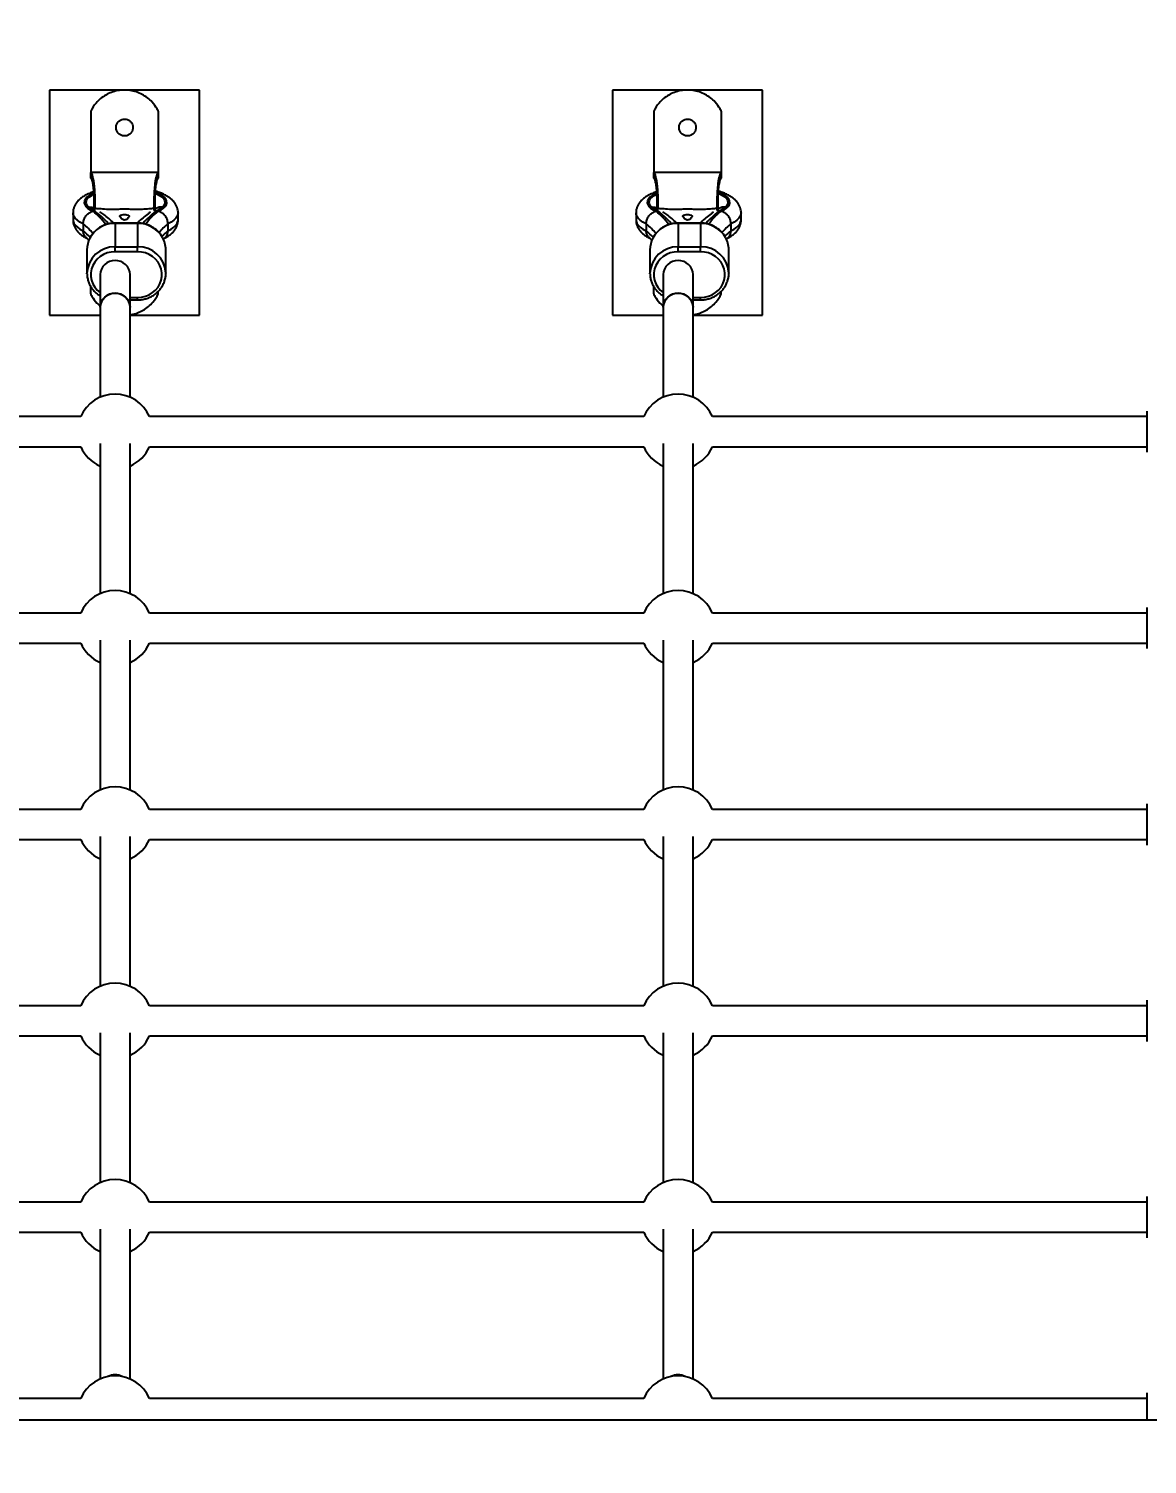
# Model space of a CAD drawing. Header units: millimetres. Extents: x -5052 to 3913, y -2721 to 2583.
# Drawn here: x -212 to 384, y 405 to 1170 of the extents above; entities that cross this region are included whole.
import ezdxf

# ---------------------------------------------------------------- set-up
doc = ezdxf.new("R2010")
doc.units = ezdxf.units.MM
doc.layers.add('DIKOM_ОБЪЕКТ', color=7, linetype='Continuous')
doc.layers.add('DIKOM_РАЗМЕР_ЗОНА', color=7, linetype='Continuous')
doc.styles.add('style1', font='arial.ttf', dxfattribs={"width": 0.8})
doc.dimstyles.new('1-50', dxfattribs={"dimtxt": 300, "dimasz": 200, "dimexe": 100, "dimexo": 0, "dimgap": 100, "dimtad": 1, "dimdec": 0, "dimtxsty": 'style1', "dimcen": 0, "dimclrd": 7, "dimclre": 7, "dimadec": 1, "dimazin": 2, "dimtfac": 1, "dimtdec": 0, "dimtmove": 0, "dimatfit": 3, "dimfxl": 0, "dimlwd": 25, "dimlwe": 18, "dimarcsym": 0})

# ---------------------------------------------------------------- blocks, each defined once
blk = doc.blocks.new('*D3')
at = {"layer": 'Defpoints', "color": 0, "transparency": 16777216}
for p in [(-4246.91, 762.04), (3912.71, 255.47), (3912.71, -2621.25)]:
    blk.add_point(p, dxfattribs=at)
at = {"layer": 'DIKOM_РАЗМЕР_ЗОНА', "color": 7, "lineweight": 18, "transparency": 16777216}
for p, q in [((-4246.91, 762.04), (-4246.91, -2721.25)), ((3912.71, 255.47), (3912.71, -2721.25))]:
    blk.add_line(p, q, dxfattribs=at)
at = {"layer": 'DIKOM_РАЗМЕР_ЗОНА', "color": 7, "lineweight": 25, "transparency": 16777216}
blk.add_line((-4046.91, -2621.25), (3712.71, -2621.25), dxfattribs=at)
at = {"layer": 'DIKOM_РАЗМЕР_ЗОНА', "color": 7, "transparency": 16777216}
for points in [[(-4046.91, -2587.91), (-4046.91, -2654.58), (-4246.91, -2621.25)], [(3712.71, -2587.91), (3712.71, -2654.58), (3912.71, -2621.25)]]:
    blk.add_solid(points, dxfattribs=at)
at = {"layer": 'DIKOM_РАЗМЕР_ЗОНА', "color": 0, "transparency": 16777216, "insert": (-167.1, -2368.08), "char_height": 300, "attachment_point": 5, "style": 'style1'}
blk.add_mtext('8160', dxfattribs=at)
blk = doc.blocks.new('*D4')
at = {"layer": 'Defpoints', "color": 0, "transparency": 16777216}
for p in [(-4601.8, 2582.67), (147.25, 2582.67), (588.68, -2130.26)]:
    blk.add_point(p, dxfattribs=at)
at = {"layer": 'DIKOM_РАЗМЕР_ЗОНА', "color": 7, "lineweight": 18, "transparency": 16777216}
for p, q in [((147.25, 2582.67), (-4701.8, 2582.67)), ((588.68, -2130.26), (-4701.8, -2130.26))]:
    blk.add_line(p, q, dxfattribs=at)
at = {"layer": 'DIKOM_РАЗМЕР_ЗОНА', "color": 7, "lineweight": 25, "transparency": 16777216}
blk.add_line((-4601.8, -1930.26), (-4601.8, 2382.67), dxfattribs=at)
at = {"layer": 'DIKOM_РАЗМЕР_ЗОНА', "color": 7, "transparency": 16777216}
for points in [[(-4635.13, 2382.67), (-4568.46, 2382.67), (-4601.8, 2582.67)], [(-4635.13, -1930.26), (-4568.46, -1930.26), (-4601.8, -2130.26)]]:
    blk.add_solid(points, dxfattribs=at)
at = {"layer": 'DIKOM_РАЗМЕР_ЗОНА', "color": 0, "transparency": 16777216, "insert": (-4854.97, 226.21), "char_height": 300, "attachment_point": 5, "rotation": 90, "style": 'style1'}
blk.add_mtext('4700', dxfattribs=at)

msp = doc.modelspace()

# ---------------------------------------------------------------- linework, layer by layer
at = {"layer": 'DIKOM_ОБЪЕКТ'}
for p, q in [((-200.95, 1137.37), (-200.95, 1017.37)), ((-120.95, 1137.37), (-200.95, 1137.37)), ((-120.95, 1017.37), (-120.95, 1137.37)), ((99.05, 1137.37), (99.05, 1017.37)), ((179.05, 1137.37), (99.05, 1137.37)), ((179.05, 1017.37), (179.05, 1137.37)), ((-178.95, 1126.09), (-178.95, 1101.37)), ((-142.95, 1126.09), (-142.95, 1101.37)), ((121.05, 1126.09), (121.05, 1101.37)), ((157.05, 1126.09), (157.05, 1101.37)), ((-178.95, 1090.37), (-178.95, 1093.37)), ((-178.49, 1092.7), (-178.49, 1089.98)), ((-143.4, 1089.98), (-143.4, 1092.7)), ((-142.95, 1093.37), (-142.95, 1090.37)), ((121.05, 1090.37), (121.05, 1093.37)), ((121.51, 1092.7), (121.51, 1089.98)), ((156.6, 1089.98), (156.6, 1092.7)), ((157.05, 1093.37), (157.05, 1090.37)), ((-188.39, 1071.87), (-188.39, 1068.12)), ((-176.81, 1074.38), (-176.86, 1073.02)), ((-144.06, 1074.26), (-144.78, 1073.82)), ((-132.39, 1068.12), (-132.39, 1071.87)), ((111.61, 1071.87), (111.61, 1068.12)), ((123.19, 1074.38), (123.14, 1073.02)), ((155.94, 1074.26), (155.22, 1073.82)), ((167.61, 1068.12), (167.61, 1071.87)), ((-182.95, 1066.09), (-182.95, 1062.34)), ((-153.95, 1066.44), (-165.95, 1066.44)), ((-165.95, 1066.31), (-165.95, 1066.44)), ((-165.95, 1066.31), (-165.95, 1053.75)), ((-153.95, 1066.31), (-165.95, 1066.31)), ((-153.95, 1066.31), (-153.95, 1066.44)), ((-153.95, 1066.31), (-153.95, 1053.75)), ((-137.83, 1066.09), (-137.83, 1062.34)), ((117.05, 1066.09), (117.05, 1062.34)), ((146.05, 1066.44), (134.05, 1066.44)), ((134.05, 1066.31), (134.05, 1066.44)), ((134.05, 1066.31), (134.05, 1053.75)), ((146.05, 1066.31), (134.05, 1066.31)), ((146.05, 1066.31), (146.05, 1066.44)), ((146.05, 1066.31), (146.05, 1053.75)), ((162.17, 1066.09), (162.17, 1062.34)), ((-180.95, 1052.25), (-180.95, 1039.69)), ((-165.95, 1051.18), (-165.95, 1053.75)), ((-165.95, 1053.75), (-153.95, 1053.75)), ((-153.95, 1051.18), (-165.95, 1051.18)), ((-153.95, 1051.18), (-153.95, 1053.75)), ((-138.95, 1039.69), (-138.95, 1052.25)), ((119.05, 1052.25), (119.05, 1039.69)), ((134.05, 1051.18), (134.05, 1053.75)), ((134.05, 1053.75), (146.05, 1053.75)), ((146.05, 1051.18), (134.05, 1051.18)), ((146.05, 1051.18), (146.05, 1053.75)), ((161.05, 1039.69), (161.05, 1052.25)), ((-180.94, 1039.39), (-180.95, 1039.69)), ((-173.95, 1039), (-173.95, 1021.55)), ((-157.95, 1021.55), (-157.95, 1039)), ((-138.95, 1040), (-138.95, 1039.69)), ((119.06, 1039.39), (119.05, 1039.69)), ((126.05, 1039), (126.05, 1021.55)), ((142.05, 1021.55), (142.05, 1039)), ((161.05, 1040), (161.05, 1039.69)), ((-178.95, 1028.65), (-178.95, 1032.66)), ((-157.95, 1026.81), (-153.95, 1026.81)), ((-157.95, 1025.51), (-153.95, 1025.51)), ((-153.95, 1025.51), (-153.95, 1026.81)), ((-142.95, 1028.65), (-142.95, 1030.07)), ((121.05, 1028.65), (121.05, 1032.66)), ((142.05, 1026.81), (146.05, 1026.81)), ((142.05, 1025.51), (146.05, 1025.51)), ((146.05, 1025.51), (146.05, 1026.81)), ((157.05, 1028.65), (157.05, 1030.07)), ((-173.95, 1021.55), (-173.95, 973.61)), ((-157.95, 973.61), (-157.95, 1021.55)), ((126.05, 1021.55), (126.05, 973.61)), ((142.05, 973.61), (142.05, 1021.55)), ((-200.95, 1017.37), (-173.95, 1017.37)), ((-157.95, 1017.37), (-120.95, 1017.37)), ((99.05, 1017.37), (126.05, 1017.37)), ((142.05, 1017.37), (179.05, 1017.37)), ((384.05, 944.27), (384.05, 966.27)), ((-184.28, 963.27), (-447.62, 963.27)), ((115.72, 963.27), (-147.62, 963.27)), ((384.05, 963.27), (152.38, 963.27)), ((-173.95, 948.88), (-173.95, 868.95)), ((-157.95, 868.95), (-157.95, 948.88)), ((126.05, 948.88), (126.05, 868.95)), ((142.05, 868.95), (142.05, 948.88)), ((-447.62, 947.27), (-184.28, 947.27)), ((-147.62, 947.27), (115.72, 947.27)), ((152.38, 947.27), (384.05, 947.27)), ((-184.28, 858.62), (-447.62, 858.62)), ((115.72, 858.62), (-147.62, 858.62)), ((384.05, 858.62), (152.38, 858.62)), ((384.05, 839.62), (384.05, 861.62)), ((-447.62, 842.62), (-184.28, 842.62)), ((-173.95, 844.23), (-173.95, 764.3)), ((-157.95, 764.3), (-157.95, 844.23)), ((-147.62, 842.62), (115.72, 842.62)), ((126.05, 844.23), (126.05, 764.3)), ((142.05, 764.3), (142.05, 844.23)), ((152.38, 842.62), (384.05, 842.62)), ((-184.28, 753.97), (-447.62, 753.97)), ((115.72, 753.97), (-147.62, 753.97)), ((384.05, 753.97), (152.38, 753.97)), ((384.05, 734.97), (384.05, 756.97)), ((-447.62, 737.97), (-184.28, 737.97)), ((-173.95, 739.58), (-173.95, 659.65)), ((-157.95, 659.65), (-157.95, 739.58)), ((-147.62, 737.97), (115.72, 737.97)), ((126.05, 739.58), (126.05, 659.65)), ((142.05, 659.65), (142.05, 739.58)), ((152.38, 737.97), (384.05, 737.97)), ((384.05, 630.32), (384.05, 652.32)), ((-184.28, 649.32), (-447.62, 649.32)), ((115.72, 649.32), (-147.62, 649.32)), ((384.05, 649.32), (152.38, 649.32)), ((-447.62, 633.32), (-184.28, 633.32)), ((-173.95, 634.92), (-173.95, 555)), ((-157.95, 555), (-157.95, 634.92)), ((-147.62, 633.32), (115.72, 633.32)), ((126.05, 634.92), (126.05, 555)), ((142.05, 555), (142.05, 634.92)), ((152.38, 633.32), (384.05, 633.32)), ((-184.28, 544.67), (-447.62, 544.67)), ((115.72, 544.67), (-147.62, 544.67)), ((384.05, 544.67), (152.38, 544.67)), ((384.05, 525.67), (384.05, 547.67)), ((-447.62, 528.67), (-184.28, 528.67)), ((-173.95, 530.27), (-173.95, 450.34)), ((-157.95, 450.34), (-157.95, 530.27)), ((-147.62, 528.67), (115.72, 528.67)), ((126.05, 530.27), (126.05, 450.34)), ((142.05, 450.34), (142.05, 530.27)), ((152.38, 528.67), (384.05, 528.67)), ((-184.28, 440.01), (-447.62, 440.01)), ((115.72, 440.01), (-147.62, 440.01)), ((384.05, 440.01), (152.38, 440.01)), ((384.05, 428.37), (384.05, 443.01)), ((1321.06, 428.37), (-1655.26, 428.37))]:
    msp.add_line(p, q, dxfattribs=at)
at = {"layer": 'DIKOM_ОБЪЕКТ', "flags": 128}
for points in [[(-177.32, 1082.4), (-178.38, 1081.91), (-179.84, 1081.08), (-180.99, 1080.18), (-181.81, 1079.25), (-182.27, 1078.28), (-182.38, 1077.3), (-182.13, 1076.33), (-181.53, 1075.37), (-180.59, 1074.45), (-179.31, 1073.58), (-177.73, 1072.77)], [(-179.97, 1074.84), (-180.78, 1075.75), (-181.26, 1076.68), (-181.39, 1077.63), (-181.16, 1078.57), (-180.59, 1079.5), (-179.68, 1080.39), (-178.45, 1081.23), (-177.21, 1081.88)], [(-144.6, 1082.33), (-143.86, 1082.01), (-142.33, 1081.23), (-141.1, 1080.39), (-140.19, 1079.5), (-139.62, 1078.57), (-139.39, 1077.62), (-139.52, 1076.68), (-139.99, 1075.75), (-140.81, 1074.84)], [(-143.05, 1072.77), (-141.47, 1073.58), (-140.19, 1074.45), (-139.25, 1075.37), (-138.64, 1076.33), (-138.4, 1077.3), (-138.5, 1078.28), (-138.97, 1079.25), (-139.78, 1080.18), (-140.93, 1081.08), (-142.4, 1081.91), (-144.16, 1082.67), (-144.54, 1082.82)], [(122.68, 1082.4), (121.62, 1081.91), (120.16, 1081.08), (119.01, 1080.18), (118.19, 1079.25), (117.73, 1078.28), (117.62, 1077.3), (117.87, 1076.33), (118.47, 1075.37), (119.41, 1074.45), (120.69, 1073.58), (122.27, 1072.77)], [(120.03, 1074.84), (119.22, 1075.75), (118.74, 1076.68), (118.61, 1077.63), (118.84, 1078.57), (119.41, 1079.5), (120.32, 1080.39), (121.55, 1081.23), (122.79, 1081.88)], [(155.4, 1082.33), (156.14, 1082.01), (157.67, 1081.23), (158.9, 1080.39), (159.81, 1079.5), (160.38, 1078.57), (160.61, 1077.62), (160.48, 1076.68), (160.01, 1075.75), (159.19, 1074.84)], [(156.95, 1072.77), (158.53, 1073.58), (159.81, 1074.45), (160.75, 1075.37), (161.36, 1076.33), (161.6, 1077.3), (161.5, 1078.28), (161.03, 1079.25), (160.22, 1080.18), (159.07, 1081.08), (157.6, 1081.91), (155.84, 1082.67), (155.46, 1082.82)], [(-182.95, 1066.09), (-184.68, 1067.01), (-186.09, 1068), (-187.18, 1069.03), (-187.93, 1070.11), (-188.32, 1071.2), (-188.39, 1071.88)], [(-132.39, 1071.87), (-132.45, 1071.2), (-132.85, 1070.11), (-133.59, 1069.03), (-134.68, 1068), (-136.1, 1067.01), (-137.83, 1066.09)], [(117.05, 1066.09), (115.32, 1067.01), (113.91, 1068), (112.82, 1069.03), (112.07, 1070.11), (111.68, 1071.2), (111.61, 1071.88)], [(167.61, 1071.87), (167.55, 1071.2), (167.15, 1070.11), (166.41, 1069.03), (165.32, 1068), (163.9, 1067.01), (162.17, 1066.09)], [(-188.39, 1068.12), (-188.32, 1067.45), (-187.93, 1066.36), (-187.18, 1065.29), (-186.09, 1064.25), (-184.68, 1063.26), (-182.95, 1062.34)], [(-137.83, 1062.34), (-136.1, 1063.26), (-134.68, 1064.25), (-133.59, 1065.29), (-132.85, 1066.36), (-132.45, 1067.45), (-132.39, 1068.12)], [(111.61, 1068.12), (111.68, 1067.45), (112.07, 1066.36), (112.82, 1065.29), (113.91, 1064.25), (115.32, 1063.26), (117.05, 1062.34)], [(162.17, 1062.34), (163.9, 1063.26), (165.32, 1064.25), (166.41, 1065.29), (167.15, 1066.36), (167.55, 1067.45), (167.61, 1068.12)], [(-165.95, 1051.18), (-168.09, 1051.01), (-170.17, 1050.52), (-172.13, 1049.71), (-173.93, 1048.61), (-175.51, 1047.25), (-176.83, 1045.66), (-177.85, 1043.89), (-178.55, 1041.99), (-178.9, 1040), (-178.9, 1037.99), (-178.55, 1036.01), (-177.85, 1034.1), (-176.83, 1032.33), (-175.51, 1030.74), (-173.95, 1029.39)], [(-153.95, 1026.81), (-151.81, 1026.98), (-149.73, 1027.47), (-147.76, 1028.28), (-145.96, 1029.38), (-144.38, 1030.74), (-143.06, 1032.33), (-142.04, 1034.1), (-141.34, 1036.01), (-140.99, 1037.99), (-140.99, 1040), (-141.34, 1041.99), (-142.04, 1043.89), (-143.06, 1045.66), (-144.38, 1047.25), (-145.96, 1048.61), (-147.76, 1049.71), (-149.73, 1050.52), (-151.81, 1051.01), (-153.95, 1051.18)], [(134.05, 1051.18), (131.91, 1051.01), (129.83, 1050.52), (127.87, 1049.71), (126.07, 1048.61), (124.49, 1047.25), (123.17, 1045.66), (122.15, 1043.89), (121.45, 1041.99), (121.1, 1040), (121.1, 1037.99), (121.45, 1036.01), (122.15, 1034.1), (123.17, 1032.33), (124.49, 1030.74), (126.05, 1029.39)], [(146.05, 1026.81), (148.19, 1026.98), (150.27, 1027.47), (152.24, 1028.28), (154.04, 1029.38), (155.62, 1030.74), (156.94, 1032.33), (157.96, 1034.1), (158.66, 1036.01), (159.01, 1037.99), (159.01, 1040), (158.66, 1041.99), (157.96, 1043.89), (156.94, 1045.66), (155.62, 1047.25), (154.04, 1048.61), (152.24, 1049.71), (150.27, 1050.52), (148.19, 1051.01), (146.05, 1051.18)], [(-173.95, 1021.55), (-173.84, 1022.77), (-173.38, 1024.33), (-172.57, 1025.76), (-171.45, 1027), (-170.07, 1027.98), (-168.5, 1028.66), (-166.81, 1029.01), (-165.08, 1029.01), (-163.39, 1028.66), (-161.82, 1027.98), (-160.44, 1027), (-159.32, 1025.76), (-158.51, 1024.33), (-158.05, 1022.77), (-157.95, 1021.55)], [(126.05, 1021.55), (126.16, 1022.77), (126.62, 1024.33), (127.43, 1025.76), (128.55, 1027), (129.93, 1027.98), (131.5, 1028.66), (133.19, 1029.01), (134.92, 1029.01), (136.61, 1028.66), (138.18, 1027.98), (139.56, 1027), (140.68, 1025.76), (141.49, 1024.33), (141.95, 1022.77), (142.05, 1021.55)]]:
    msp.add_lwpolyline(points, dxfattribs=at)
at = {"layer": 'DIKOM_ОБЪЕКТ'}
for centre, radius, start, end in [((-197.96, 1042.75), 36.79, 39.19999, 60.71954), ((-197.04, 1047.75), 31.6, 34.31484, 52.33123), ((-122.28, 1042.09), 37.63, 119.50398, 140.24645), ((-123.19, 1047.21), 32.37, 127.84746, 144.89678), ((102.04, 1042.76), 36.79, 39.1993, 60.72023), ((102.95, 1047.75), 31.61, 34.31726, 52.32981), ((177.72, 1042.09), 37.63, 119.50437, 140.2467), ((176.81, 1047.21), 32.37, 127.84922, 144.89605), ((-202.89, 1041.15), 31.93, 38.00232, 51.35905), ((-166.18, 1051.25), 15.06, 89.11256, 151.30407), ((-153.78, 1051.11), 15.2, 30.59453, 90.61049), ((-117.46, 1040.67), 32.57, 128.71136, 140.45823), ((97.11, 1041.15), 31.93, 38.0027, 51.35998), ((133.82, 1051.25), 15.06, 89.11404, 151.30304), ((146.22, 1051.11), 15.2, 30.59428, 90.61074), ((182.54, 1040.67), 32.57, 128.7123, 140.45872), ((-204.67, 1035.46), 34.55, 42.36448, 51.06125), ((-167.6, 1052.23), 13.35, 152.08578, 179.91863), ((-115.57, 1034.86), 35.36, 128.99758, 136.06011), ((-152.35, 1052.22), 13.4, 0.13448, 29.63279), ((95.33, 1035.46), 34.56, 42.36563, 51.06189), ((132.39, 1052.23), 13.34, 152.08222, 179.92426), ((184.42, 1034.86), 35.35, 128.99809, 136.06172), ((147.65, 1052.22), 13.4, 0.13731, 29.63189), ((-166.4, 1039.21), 14.55, 88.20336, 178.08172), ((-153.5, 1039.19), 14.57, 3.19659, 91.76804), ((133.6, 1039.21), 14.55, 88.20343, 178.08257), ((146.5, 1039.19), 14.57, 3.19747, 91.76762), ((-166.22, 1038.76), 7.73, 88.0021, 178.28388), ((-165.68, 1038.76), 7.73, 1.7161, 91.99707), ((133.78, 1038.76), 7.73, 88.00347, 178.28335), ((134.32, 1038.76), 7.73, 1.71668, 91.9982), ((-166.22, 1021.32), 7.73, 88.0021, 178.28388), ((-165.68, 1021.32), 7.73, 1.7161, 91.99707), ((133.78, 1021.32), 7.73, 88.00347, 178.28335), ((134.32, 1021.32), 7.73, 1.71668, 91.9982), ((-165.95, 955.27), 20, 23.57818, 156.42182), ((134.05, 955.27), 20, 23.57818, 156.42182), ((-165.95, 955.27), 20, 203.57818, 246.42182), ((-165.95, 955.27), 20, 293.57818, 336.42182), ((134.05, 955.27), 20, 203.57818, 246.42182), ((134.05, 955.27), 20, 293.57818, 336.42182), ((-165.95, 850.62), 20, 23.57818, 156.42182), ((134.05, 850.62), 20, 23.57818, 156.42182), ((-165.95, 850.62), 20, 203.57818, 246.42182), ((-165.95, 850.62), 20, 293.57818, 336.42182), ((134.05, 850.62), 20, 203.57818, 246.42182), ((134.05, 850.62), 20, 293.57818, 336.42182), ((-165.95, 745.97), 20, 23.57818, 156.42182), ((134.05, 745.97), 20, 23.57818, 156.42182), ((-165.95, 745.97), 20, 203.57818, 246.42182), ((-165.95, 745.97), 20, 293.57818, 336.42182), ((134.05, 745.97), 20, 203.57818, 246.42182), ((134.05, 745.97), 20, 293.57818, 336.42182), ((-165.95, 641.32), 20, 23.57818, 156.42182), ((134.05, 641.32), 20, 23.57818, 156.42182), ((-165.95, 641.32), 20, 203.57818, 246.42182), ((-165.95, 641.32), 20, 293.57818, 336.42182), ((134.05, 641.32), 20, 203.57818, 246.42182), ((134.05, 641.32), 20, 293.57818, 336.42182), ((-165.95, 536.67), 20, 23.57818, 156.42182), ((134.05, 536.67), 20, 23.57818, 156.42182), ((-165.95, 536.67), 20, 203.57818, 246.42182), ((-165.95, 536.67), 20, 293.57818, 336.42182), ((134.05, 536.67), 20, 203.57818, 246.42182), ((134.05, 536.67), 20, 293.57818, 336.42182), ((-165.95, 432.01), 20, 23.57818, 156.42182), ((-165.95, 444.1), 8.46, 63.132, 116.868), ((134.05, 432.01), 20, 23.57818, 156.42182), ((134.05, 444.1), 8.46, 63.13227, 116.86773)]:
    msp.add_arc(centre, radius, start, end, dxfattribs=at)
for points, knots in [([(-142.95, 1126.09), (-142.99, 1126.17), (-143.19, 1126.58), (-144.11, 1128.3), (-145.89, 1130.73), (-148.65, 1133.26), (-151.49, 1135.1), (-154.6, 1136.43), (-157.89, 1137.23), (-161.27, 1137.46), (-164.64, 1137.12), (-167.9, 1136.22), (-170.97, 1134.79), (-173.74, 1132.85), (-176.64, 1130.08), (-178.08, 1127.59), (-178.95, 1126.09)], [0, 0, 0, 0, 0.00619, 0.03095, 0.130579, 0.205918, 0.281257, 0.356595, 0.431933, 0.507275, 0.582611, 0.657951, 0.733289, 0.808626, 0.883968, 1, 1, 1, 1]), ([(157.05, 1126.09), (157.01, 1126.17), (156.81, 1126.58), (155.89, 1128.3), (154.11, 1130.73), (151.35, 1133.26), (148.51, 1135.1), (145.4, 1136.43), (142.11, 1137.23), (138.73, 1137.46), (135.36, 1137.12), (132.1, 1136.22), (129.03, 1134.79), (126.26, 1132.85), (123.36, 1130.08), (121.92, 1127.59), (121.05, 1126.09)], [0, 0, 0, 0, 0.006189, 0.030948, 0.130577, 0.205919, 0.281257, 0.356593, 0.431937, 0.507273, 0.58261, 0.65795, 0.733288, 0.808625, 0.883967, 1, 1, 1, 1]), ([(-165.45, 1117.37), (-165.44, 1117.28), (-165.44, 1116.81), (-165.25, 1115.85), (-164.6, 1114.6), (-163.48, 1113.55), (-162.07, 1112.92), (-160.54, 1112.8), (-159.05, 1113.19), (-157.78, 1114.06), (-156.86, 1115.29), (-156.4, 1116.76), (-156.46, 1118.3), (-157.02, 1119.74), (-158.02, 1120.9), (-159.36, 1121.67), (-160.87, 1121.95), (-162.39, 1121.72), (-163.75, 1121), (-164.79, 1119.86), (-165.36, 1118.59), (-165.42, 1117.73), (-165.45, 1117.37)], [0, 0, 0, 0, 0.009839, 0.049473, 0.103158, 0.156841, 0.21052, 0.2642, 0.317882, 0.371565, 0.425249, 0.478929, 0.532613, 0.586295, 0.639976, 0.693656, 0.747337, 0.801021, 0.854702, 0.908385, 0.962068, 1, 1, 1, 1]), ([(134.55, 1117.37), (134.56, 1117.28), (134.56, 1116.81), (134.75, 1115.85), (135.4, 1114.6), (136.52, 1113.55), (137.93, 1112.92), (139.46, 1112.8), (140.95, 1113.19), (142.23, 1114.06), (143.14, 1115.29), (143.6, 1116.76), (143.54, 1118.3), (142.98, 1119.74), (141.98, 1120.9), (140.64, 1121.67), (139.13, 1121.95), (137.61, 1121.72), (136.25, 1121), (135.21, 1119.86), (134.64, 1118.59), (134.58, 1117.73), (134.55, 1117.37)], [0, 0, 0, 0, 0.009839, 0.049474, 0.103159, 0.156842, 0.210518, 0.264198, 0.317883, 0.371567, 0.425245, 0.478929, 0.532612, 0.586296, 0.639977, 0.693654, 0.747343, 0.801023, 0.854705, 0.908385, 0.962068, 1, 1, 1, 1]), ([(-178.95, 1101.37), (-178.95, 1101.14), (-178.95, 1100.02), (-178.95, 1098.03), (-178.95, 1095.76), (-178.95, 1094.13), (-178.95, 1093.44), (-178.95, 1093.38), (-178.95, 1093.37)], [0, 0, 0, 0, 0.0541268, 0.2683316, 0.482529, 0.697284, 0.9119819, 1, 1, 1, 1]), ([(-142.95, 1101.37), (-142.95, 1101.14), (-142.95, 1100.02), (-142.95, 1098.03), (-142.95, 1095.76), (-142.95, 1094.13), (-142.95, 1093.44), (-142.95, 1093.38), (-142.95, 1093.37)], [0, 0, 0, 0, 0.0541268, 0.2683316, 0.482529, 0.697284, 0.9119819, 1, 1, 1, 1]), ([(121.05, 1101.37), (121.05, 1101.14), (121.05, 1100.02), (121.05, 1098.03), (121.05, 1095.76), (121.05, 1094.13), (121.05, 1093.44), (121.05, 1093.38), (121.05, 1093.37)], [0, 0, 0, 0, 0.0541268, 0.2683316, 0.482529, 0.697284, 0.9119819, 1, 1, 1, 1]), ([(157.05, 1101.37), (157.05, 1101.14), (157.05, 1100.02), (157.05, 1098.03), (157.05, 1095.76), (157.05, 1094.13), (157.05, 1093.44), (157.05, 1093.38), (157.05, 1093.37)], [0, 0, 0, 0, 0.0541268, 0.2683316, 0.482529, 0.697284, 0.9119819, 1, 1, 1, 1]), ([(-142.97, 1093.37), (-144.27, 1093.37), (-146.75, 1093.37), (-150.83, 1093.37), (-154.91, 1093.37), (-159.04, 1093.37), (-163.15, 1093.37), (-167.21, 1093.37), (-171.22, 1093.37), (-175.22, 1093.37), (-177.66, 1093.37), (-178.95, 1093.37)], [0, 0, 0, 0, 0.131341, 0.248821, 0.355351, 0.454814, 0.551937, 0.649952, 0.755029, 0.870802, 1, 1, 1, 1]), ([(-178.95, 1093.37), (-178.95, 1093.37), (-178.95, 1093.37), (-178.93, 1093.37), (-178.93, 1093.37)], [0, 0, 0, 0, 0.25633, 1, 1, 1, 1]), ([(-178.49, 1089.98), (-178.5, 1090.01), (-178.57, 1090.12), (-178.73, 1090.35), (-178.91, 1090.38), (-178.93, 1090.37), (-178.95, 1090.37)], [0, 0, 0, 0, 0.048367, 0.242136, 0.618945, 1, 1, 1, 1]), ([(-178.93, 1093.37), (-178.89, 1093.35), (-178.81, 1093.3), (-178.6, 1092.9), (-178.49, 1092.7)], [0, 0, 0, 0, 0.49215, 1, 1, 1, 1]), ([(-178.49, 1092.7), (-178.41, 1092.53), (-178.12, 1091.87), (-177.74, 1090.34), (-177.39, 1088.21), (-177.16, 1086.22), (-176.97, 1083.96), (-176.83, 1081.38), (-176.76, 1078.6), (-176.76, 1076.22), (-176.8, 1074.82), (-176.81, 1074.38)], [0, 0, 0, 0, 0.063379, 0.24566, 0.34832, 0.451032, 0.56673, 0.682464, 0.811236, 0.940012, 1, 1, 1, 1]), ([(-177.14, 1073.56), (-177.12, 1073.77), (-177.05, 1074.72), (-177.03, 1076.56), (-177.04, 1079), (-177.12, 1081.46), (-177.28, 1083.83), (-177.5, 1085.98), (-177.83, 1088.07), (-178.18, 1089.39), (-178.43, 1089.87), (-178.49, 1089.98)], [0, 0, 0, 0, 0.033627, 0.152626, 0.27163, 0.398643, 0.525591, 0.648662, 0.771584, 0.946407, 1, 1, 1, 1]), ([(-145.08, 1074.38), (-145.11, 1076.04), (-145.15, 1078.59), (-145.03, 1081.99), (-144.88, 1084.63), (-144.64, 1087.18), (-144.32, 1089.45), (-143.94, 1091.24), (-143.62, 1092.23), (-143.44, 1092.62), (-143.4, 1092.7)], [0, 0, 0, 0, 0.221751, 0.3409495, 0.4601133, 0.5938128, 0.7273967, 0.8482252, 0.9689229, 1, 1, 1, 1]), ([(-143.4, 1089.98), (-143.5, 1089.77), (-143.78, 1089.2), (-144.19, 1087.42), (-144.59, 1084.44), (-144.8, 1081.18), (-144.86, 1078.18), (-144.86, 1075.74), (-144.79, 1074.15), (-144.76, 1073.33)], [0, 0, 0, 0, 0.092493, 0.252502, 0.429491, 0.640758, 0.758594, 0.876431, 1, 1, 1, 1]), ([(-143.4, 1092.7), (-143.3, 1092.9), (-143.08, 1093.29), (-143, 1093.34), (-142.97, 1093.37)], [0, 0, 0, 0, 0.491602, 1, 1, 1, 1]), ([(-142.95, 1090.37), (-142.95, 1090.37), (-142.95, 1090.37), (-142.98, 1090.36), (-143.1, 1090.43), (-143.3, 1090.13), (-143.4, 1089.98)], [0, 0, 0, 0, 0.048376, 0.241904, 0.617098, 1, 1, 1, 1]), ([(-142.97, 1093.37), (-142.96, 1093.37), (-142.95, 1093.37), (-142.95, 1093.37), (-142.95, 1093.37)], [0, 0, 0, 0, 0.256327, 1, 1, 1, 1]), ([(157.03, 1093.37), (155.73, 1093.37), (153.25, 1093.37), (149.17, 1093.37), (145.09, 1093.37), (140.96, 1093.37), (136.85, 1093.37), (132.79, 1093.37), (128.78, 1093.37), (124.78, 1093.37), (122.34, 1093.37), (121.05, 1093.37)], [0, 0, 0, 0, 0.1313387, 0.2488219, 0.3553521, 0.4548126, 0.5519383, 0.6499508, 0.7550333, 0.8708043, 1, 1, 1, 1]), ([(121.05, 1093.37), (121.05, 1093.37), (121.05, 1093.37), (121.07, 1093.37), (121.07, 1093.37)], [0, 0, 0, 0, 0.25633, 1, 1, 1, 1]), ([(121.51, 1089.98), (121.5, 1090.01), (121.43, 1090.12), (121.27, 1090.35), (121.09, 1090.38), (121.07, 1090.37), (121.05, 1090.37)], [0, 0, 0, 0, 0.048363, 0.242136, 0.618945, 1, 1, 1, 1]), ([(121.07, 1093.37), (121.11, 1093.35), (121.19, 1093.3), (121.4, 1092.9), (121.51, 1092.7)], [0, 0, 0, 0, 0.492153, 1, 1, 1, 1]), ([(121.51, 1092.7), (121.59, 1092.53), (121.88, 1091.87), (122.26, 1090.34), (122.61, 1088.21), (122.84, 1086.22), (123.03, 1083.96), (123.17, 1081.38), (123.24, 1078.6), (123.24, 1076.22), (123.2, 1074.82), (123.19, 1074.38)], [0, 0, 0, 0, 0.06338, 0.24566, 0.34832, 0.451033, 0.56673, 0.682464, 0.811236, 0.940012, 1, 1, 1, 1]), ([(122.86, 1073.56), (122.88, 1073.77), (122.95, 1074.72), (122.97, 1076.56), (122.96, 1079), (122.88, 1081.46), (122.72, 1083.83), (122.5, 1085.98), (122.17, 1088.07), (121.82, 1089.39), (121.57, 1089.87), (121.51, 1089.98)], [0, 0, 0, 0, 0.033627, 0.152625, 0.27163, 0.398643, 0.52559, 0.648661, 0.771584, 0.946406, 1, 1, 1, 1]), ([(154.92, 1074.38), (154.89, 1076.04), (154.85, 1078.59), (154.97, 1081.99), (155.12, 1084.63), (155.36, 1087.18), (155.68, 1089.45), (156.06, 1091.24), (156.38, 1092.23), (156.56, 1092.62), (156.6, 1092.7)], [0, 0, 0, 0, 0.221751, 0.340949, 0.460113, 0.593812, 0.727396, 0.848225, 0.968923, 1, 1, 1, 1]), ([(156.6, 1089.98), (156.5, 1089.77), (156.22, 1089.2), (155.81, 1087.42), (155.41, 1084.44), (155.2, 1081.18), (155.14, 1078.18), (155.14, 1075.74), (155.21, 1074.15), (155.24, 1073.33)], [0, 0, 0, 0, 0.092493, 0.252502, 0.429491, 0.640759, 0.758594, 0.876431, 1, 1, 1, 1]), ([(156.6, 1092.7), (156.7, 1092.9), (156.92, 1093.29), (157, 1093.34), (157.03, 1093.37)], [0, 0, 0, 0, 0.491603, 1, 1, 1, 1]), ([(157.05, 1090.37), (157.05, 1090.37), (157.05, 1090.37), (157.02, 1090.36), (156.9, 1090.43), (156.7, 1090.13), (156.6, 1089.98)], [0, 0, 0, 0, 0.048376, 0.241905, 0.6171, 1, 1, 1, 1]), ([(157.03, 1093.37), (157.04, 1093.37), (157.05, 1093.37), (157.05, 1093.37), (157.05, 1093.37)], [0, 0, 0, 0, 0.256328, 1, 1, 1, 1]), ([(-177.25, 1083.17), (-177.49, 1083.1), (-178.56, 1082.77), (-180.28, 1082.06), (-182.33, 1081.02), (-184.08, 1079.85), (-185.49, 1078.61), (-186.62, 1077.29), (-187.48, 1075.88), (-188.06, 1074.39), (-188.37, 1073.04), (-188.35, 1072.2), (-188.35, 1071.88)], [0, 0, 0, 0, 0.039601, 0.175977, 0.317141, 0.445447, 0.561175, 0.665819, 0.763036, 0.855768, 0.946194, 1, 1, 1, 1]), ([(-132.41, 1071.87), (-132.42, 1072.32), (-132.45, 1073.32), (-132.85, 1074.8), (-133.5, 1076.26), (-134.4, 1077.61), (-135.53, 1078.85), (-136.92, 1080.01), (-138.6, 1081.11), (-140.61, 1082.11), (-142.62, 1082.92), (-144.04, 1083.33), (-144.6, 1083.5)], [0, 0, 0, 0, 0.072999, 0.160966, 0.24881, 0.339178, 0.43502, 0.539598, 0.655556, 0.782124, 0.912928, 1, 1, 1, 1]), ([(122.75, 1083.17), (122.51, 1083.1), (121.44, 1082.77), (119.72, 1082.06), (117.67, 1081.02), (115.92, 1079.85), (114.51, 1078.61), (113.38, 1077.29), (112.52, 1075.88), (111.94, 1074.39), (111.63, 1073.04), (111.65, 1072.2), (111.65, 1071.88)], [0, 0, 0, 0, 0.039605, 0.17598, 0.317145, 0.44545, 0.561175, 0.665818, 0.763037, 0.855769, 0.946194, 1, 1, 1, 1]), ([(167.59, 1071.87), (167.58, 1072.32), (167.55, 1073.32), (167.15, 1074.8), (166.5, 1076.26), (165.6, 1077.61), (164.47, 1078.85), (163.08, 1080.01), (161.4, 1081.11), (159.39, 1082.11), (157.38, 1082.92), (155.96, 1083.33), (155.4, 1083.5)], [0, 0, 0, 0, 0.0729994, 0.1609661, 0.2488122, 0.33918, 0.4350201, 0.5396007, 0.6555563, 0.7821277, 0.9129316, 1, 1, 1, 1]), ([(-182.95, 1066.09), (-182.89, 1066.73), (-182.78, 1068.01), (-181.88, 1069.86), (-180.57, 1071.41), (-179.11, 1072.36), (-178.13, 1072.69), (-177.74, 1072.77), (-177.73, 1072.77)], [0, 0, 0, 0, 0.2128196, 0.425609, 0.6390015, 0.8537401, 0.9967041, 1, 1, 1, 1]), ([(-179.97, 1074.84), (-179.95, 1074.84), (-179.55, 1074.91), (-178.53, 1074.98), (-177.63, 1074.66), (-177.09, 1074.46)], [0, 0, 0, 0, 0.011816, 0.403265, 1, 1, 1, 1]), ([(-176.81, 1074.38), (-176.05, 1074.32), (-174.12, 1074.18), (-170.69, 1073.94), (-166.87, 1073.76), (-163.3, 1073.97), (-160.19, 1074.07), (-157.11, 1073.87), (-153.77, 1073.8), (-150.34, 1074), (-147.38, 1074.21), (-145.71, 1074.33), (-145.08, 1074.38)], [0, 0, 0, 0, 0.085176, 0.216606, 0.347444, 0.434186, 0.52093, 0.607659, 0.694338, 0.812068, 0.930107, 1, 1, 1, 1]), ([(-166.74, 1066.41), (-166.85, 1066.53), (-167.63, 1067.42), (-169.36, 1068.98), (-171.66, 1070.9), (-173.33, 1072.03), (-174.02, 1072.5)], [0, 0, 0, 0, 0.0561729, 0.4012678, 0.7531399, 1, 1, 1, 1]), ([(-147.08, 1072.28), (-147.52, 1071.98), (-148.97, 1071), (-151.11, 1069.24), (-152.96, 1067.61), (-153.81, 1066.65), (-153.95, 1066.49)], [0, 0, 0, 0, 0.165804, 0.54479, 0.922759, 1, 1, 1, 1]), ([(-145.03, 1072.9), (-145.03, 1073.03), (-145.06, 1073.51), (-145.07, 1074.01), (-145.08, 1074.38)], [0, 0, 0, 0, 0.261461, 1, 1, 1, 1]), ([(-140.81, 1074.84), (-140.82, 1074.84), (-141.23, 1074.91), (-142.23, 1074.94), (-143.37, 1074.75), (-143.92, 1074.3), (-144.03, 1074.22)], [0, 0, 0, 0, 0.010298, 0.351468, 0.877618, 1, 1, 1, 1]), ([(-137.83, 1066.09), (-137.88, 1066.73), (-138, 1068.01), (-138.89, 1069.86), (-140.21, 1071.41), (-141.67, 1072.36), (-142.65, 1072.69), (-143.04, 1072.77), (-143.05, 1072.77)], [0, 0, 0, 0, 0.212822, 0.425614, 0.639008, 0.853749, 0.996715, 1, 1, 1, 1]), ([(117.05, 1066.09), (117.11, 1066.73), (117.22, 1068.01), (118.12, 1069.86), (119.43, 1071.41), (120.89, 1072.36), (121.87, 1072.69), (122.26, 1072.77), (122.27, 1072.77)], [0, 0, 0, 0, 0.2128202, 0.4256101, 0.6390114, 0.8537505, 0.9967041, 1, 1, 1, 1]), ([(120.03, 1074.84), (120.05, 1074.84), (120.45, 1074.91), (121.47, 1074.98), (122.37, 1074.66), (122.91, 1074.46)], [0, 0, 0, 0, 0.011848, 0.403234, 1, 1, 1, 1]), ([(123.19, 1074.38), (123.95, 1074.32), (125.88, 1074.18), (129.31, 1073.94), (133.13, 1073.76), (136.7, 1073.97), (139.81, 1074.07), (142.89, 1073.87), (146.23, 1073.8), (149.66, 1074), (152.62, 1074.21), (154.29, 1074.33), (154.92, 1074.38)], [0, 0, 0, 0, 0.085174, 0.216607, 0.347445, 0.43418, 0.520928, 0.60766, 0.694337, 0.81207, 0.930109, 1, 1, 1, 1]), ([(133.26, 1066.41), (133.15, 1066.53), (132.37, 1067.42), (130.64, 1068.98), (128.34, 1070.9), (126.67, 1072.03), (125.98, 1072.5)], [0, 0, 0, 0, 0.056173, 0.401266, 0.753137, 1, 1, 1, 1]), ([(152.92, 1072.28), (152.48, 1071.98), (151.03, 1071), (148.89, 1069.24), (147.04, 1067.61), (146.19, 1066.65), (146.05, 1066.49)], [0, 0, 0, 0, 0.165801, 0.544788, 0.922759, 1, 1, 1, 1]), ([(154.97, 1072.9), (154.97, 1073.03), (154.94, 1073.51), (154.93, 1074.01), (154.92, 1074.38)], [0, 0, 0, 0, 0.26146, 1, 1, 1, 1]), ([(159.19, 1074.84), (159.18, 1074.84), (158.77, 1074.91), (157.77, 1074.94), (156.63, 1074.75), (156.08, 1074.3), (155.97, 1074.22)], [0, 0, 0, 0, 0.01027, 0.351477, 0.877615, 1, 1, 1, 1]), ([(162.17, 1066.09), (162.12, 1066.73), (162, 1068.01), (161.11, 1069.86), (159.79, 1071.41), (158.33, 1072.36), (157.35, 1072.69), (156.96, 1072.77), (156.95, 1072.77)], [0, 0, 0, 0, 0.212819, 0.425608, 0.638992, 0.85373, 0.996704, 1, 1, 1, 1]), ([(-188.35, 1068.12), (-188.36, 1067.87), (-188.39, 1067.08), (-188.1, 1065.77), (-187.55, 1064.26), (-186.73, 1062.87), (-185.7, 1061.59), (-184.41, 1060.41), (-182.85, 1059.28), (-181.62, 1058.64), (-180.98, 1058.3)], [0, 0, 0, 0, 0.053852, 0.174846, 0.294441, 0.416106, 0.543696, 0.681539, 0.833868, 1, 1, 1, 1]), ([(-165.95, 1066.44), (-166.35, 1066.43), (-167.48, 1066.4), (-169.33, 1066.12), (-171.43, 1065.51), (-173.41, 1064.62), (-175.23, 1063.46), (-176.86, 1062.07), (-178.22, 1060.45), (-179.06, 1059.27), (-179.35, 1058.61), (-179.36, 1058.58)], [0, 0, 0, 0, 0.073379, 0.205081, 0.33689, 0.468669, 0.600374, 0.731952, 0.863354, 0.994535, 1, 1, 1, 1]), ([(-163.26, 1069.7), (-163.02, 1069.38), (-162.61, 1068.84), (-161.91, 1068.34), (-161.35, 1068.11), (-160.9, 1068.06), (-160.41, 1068.15), (-159.7, 1068.5), (-159.06, 1069.08), (-158.6, 1069.68), (-158.49, 1070.05), (-158.51, 1070.26), (-158.59, 1070.43), (-158.78, 1070.59), (-159.35, 1070.85), (-160.35, 1070.98), (-161.66, 1070.96), (-162.66, 1070.83), (-163.19, 1070.54), (-163.33, 1070.38), (-163.4, 1070.19), (-163.38, 1069.95), (-163.31, 1069.79), (-163.26, 1069.7)], [0, 0, 0, 0, 0.10344, 0.177367, 0.215795, 0.24775, 0.27974, 0.330412, 0.440244, 0.501132, 0.52546, 0.53976, 0.554158, 0.570142, 0.598521, 0.696482, 0.800248, 0.904675, 0.921846, 0.939215, 0.954585, 0.972205, 1, 1, 1, 1]), ([(-140.76, 1058.94), (-140.88, 1059.18), (-141.33, 1060.03), (-142.38, 1061.35), (-143.88, 1062.84), (-145.61, 1064.1), (-147.51, 1065.12), (-149.55, 1065.86), (-151.71, 1066.34), (-153.19, 1066.4), (-153.95, 1066.44)], [0, 0, 0, 0, 0.052128, 0.186196, 0.320477, 0.45498, 0.589711, 0.724636, 0.859738, 1, 1, 1, 1]), ([(-139.77, 1058.32), (-139.12, 1058.66), (-137.85, 1059.32), (-136.25, 1060.5), (-134.92, 1061.76), (-133.88, 1063.11), (-133.1, 1064.54), (-132.59, 1066.11), (-132.36, 1067.34), (-132.41, 1068.03), (-132.41, 1068.15)], [0, 0, 0, 0, 0.167018, 0.327983, 0.472467, 0.604075, 0.727349, 0.845751, 0.974481, 1, 1, 1, 1]), ([(111.65, 1068.12), (111.64, 1067.87), (111.61, 1067.08), (111.9, 1065.77), (112.45, 1064.26), (113.27, 1062.87), (114.3, 1061.59), (115.59, 1060.41), (117.15, 1059.28), (118.38, 1058.64), (119.02, 1058.3)], [0, 0, 0, 0, 0.053852, 0.174848, 0.294444, 0.416107, 0.543698, 0.681542, 0.833876, 1, 1, 1, 1]), ([(134.05, 1066.44), (133.65, 1066.43), (132.52, 1066.4), (130.67, 1066.12), (128.58, 1065.51), (126.59, 1064.62), (124.77, 1063.46), (123.14, 1062.07), (121.78, 1060.45), (120.94, 1059.27), (120.65, 1058.61), (120.64, 1058.58)], [0, 0, 0, 0, 0.073365, 0.205068, 0.336878, 0.468659, 0.600365, 0.731945, 0.863348, 0.994538, 1, 1, 1, 1]), ([(136.74, 1069.7), (136.98, 1069.38), (137.39, 1068.84), (138.09, 1068.34), (138.65, 1068.11), (139.1, 1068.06), (139.59, 1068.15), (140.3, 1068.5), (140.94, 1069.08), (141.4, 1069.68), (141.51, 1070.05), (141.49, 1070.26), (141.41, 1070.43), (141.22, 1070.59), (140.65, 1070.85), (139.65, 1070.98), (138.34, 1070.96), (137.34, 1070.83), (136.81, 1070.54), (136.66, 1070.38), (136.6, 1070.19), (136.62, 1069.95), (136.69, 1069.79), (136.74, 1069.7)], [0, 0, 0, 0, 0.1034345, 0.1773616, 0.2157974, 0.2477432, 0.2797332, 0.3304135, 0.4402456, 0.5011289, 0.5254588, 0.5397594, 0.5541571, 0.570135, 0.5985221, 0.6964832, 0.8002484, 0.904675, 0.9218461, 0.9392156, 0.9545825, 0.9722025, 1, 1, 1, 1]), ([(159.24, 1058.94), (159.12, 1059.18), (158.67, 1060.03), (157.62, 1061.35), (156.12, 1062.84), (154.39, 1064.1), (152.49, 1065.12), (150.45, 1065.86), (148.29, 1066.34), (146.81, 1066.4), (146.05, 1066.44)], [0, 0, 0, 0, 0.052124, 0.186197, 0.320478, 0.454981, 0.589711, 0.724643, 0.859738, 1, 1, 1, 1]), ([(160.23, 1058.32), (160.88, 1058.66), (162.15, 1059.32), (163.75, 1060.5), (165.08, 1061.76), (166.12, 1063.11), (166.9, 1064.54), (167.41, 1066.11), (167.65, 1067.34), (167.59, 1068.03), (167.59, 1068.15)], [0, 0, 0, 0, 0.167022, 0.327986, 0.47247, 0.604077, 0.72735, 0.84575, 0.974481, 1, 1, 1, 1]), ([(-181.26, 1058.65), (-181.45, 1058.78), (-182.09, 1059.22), (-182.77, 1060.5), (-182.89, 1061.73), (-182.95, 1062.34)], [0, 0, 0, 0, 0.175962, 0.587963, 1, 1, 1, 1]), ([(-181.32, 1058.58), (-181.03, 1058.35), (-180.51, 1057.93), (-180.08, 1057.52), (-179.88, 1057.33)], [0, 0, 0, 0, 0.548307, 1, 1, 1, 1]), ([(-140.36, 1057.82), (-140.31, 1057.87), (-140.04, 1058.12), (-139.72, 1058.37), (-139.46, 1058.58)], [0, 0, 0, 0, 0.196121, 1, 1, 1, 1]), ([(-139.51, 1058.65), (-139.32, 1058.78), (-138.68, 1059.22), (-138.01, 1060.5), (-137.89, 1061.73), (-137.83, 1062.34)], [0, 0, 0, 0, 0.176088, 0.588026, 1, 1, 1, 1]), ([(118.74, 1058.65), (118.55, 1058.78), (117.91, 1059.22), (117.23, 1060.5), (117.11, 1061.73), (117.05, 1062.34)], [0, 0, 0, 0, 0.175975, 0.587969, 1, 1, 1, 1]), ([(118.68, 1058.58), (118.97, 1058.35), (119.49, 1057.93), (119.92, 1057.52), (120.12, 1057.33)], [0, 0, 0, 0, 0.54832, 1, 1, 1, 1]), ([(159.64, 1057.82), (159.69, 1057.87), (159.96, 1058.12), (160.28, 1058.37), (160.54, 1058.58)], [0, 0, 0, 0, 0.1960932, 1, 1, 1, 1]), ([(160.49, 1058.65), (160.68, 1058.78), (161.32, 1059.22), (161.99, 1060.5), (162.11, 1061.73), (162.17, 1062.34)], [0, 0, 0, 0, 0.176075, 0.588019, 1, 1, 1, 1]), ([(-180.91, 1039.38), (-180.9, 1038.95), (-180.88, 1037.83), (-180.49, 1036.06), (-179.79, 1034.1), (-178.79, 1032.27), (-177.52, 1030.59), (-176, 1029.12), (-174.79, 1028.16), (-174.05, 1027.77), (-173.95, 1027.72)], [0, 0, 0, 0, 0.0921, 0.239121, 0.386147, 0.533266, 0.680564, 0.828084, 0.975859, 1, 1, 1, 1]), ([(-153.95, 1025.51), (-153.54, 1025.52), (-152.41, 1025.55), (-150.56, 1025.83), (-148.47, 1026.44), (-146.49, 1027.33), (-144.67, 1028.49), (-143.04, 1029.88), (-141.65, 1031.48), (-140.52, 1033.26), (-139.67, 1035.17), (-139.14, 1037.18), (-138.91, 1038.81), (-138.97, 1039.75), (-138.99, 1040.01)], [0, 0, 0, 0, 0.0511157, 0.1428738, 0.234698, 0.3265076, 0.4182623, 0.5099292, 0.6014702, 0.6928631, 0.7840823, 0.8751371, 0.9660471, 1, 1, 1, 1]), ([(119.09, 1039.38), (119.1, 1038.95), (119.12, 1037.83), (119.51, 1036.06), (120.21, 1034.1), (121.21, 1032.27), (122.48, 1030.59), (124, 1029.12), (125.21, 1028.16), (125.95, 1027.77), (126.05, 1027.72)], [0, 0, 0, 0, 0.0921002, 0.2391229, 0.3861504, 0.5332694, 0.6805679, 0.8280892, 0.9758517, 1, 1, 1, 1]), ([(146.05, 1025.51), (146.46, 1025.52), (147.59, 1025.55), (149.44, 1025.83), (151.53, 1026.44), (153.51, 1027.33), (155.33, 1028.49), (156.96, 1029.88), (158.35, 1031.48), (159.48, 1033.26), (160.33, 1035.17), (160.86, 1037.18), (161.09, 1038.81), (161.03, 1039.75), (161.01, 1040.01)], [0, 0, 0, 0, 0.051121, 0.142874, 0.234703, 0.326508, 0.418263, 0.50993, 0.601474, 0.692864, 0.784083, 0.875138, 0.966048, 1, 1, 1, 1]), ([(-178.95, 1028.65), (-178.91, 1028.57), (-178.7, 1028.15), (-177.78, 1026.44), (-176.22, 1024.21), (-174.47, 1022.7), (-173.85, 1022.16)], [0, 0, 0, 0, 0.033301, 0.16659, 0.702872, 1, 1, 1, 1]), ([(-157.95, 1017.64), (-157.72, 1017.66), (-156.38, 1017.78), (-154, 1018.55), (-150.92, 1019.94), (-148.15, 1021.89), (-145.25, 1024.66), (-143.82, 1027.14), (-142.95, 1028.65)], [0, 0, 0, 0, 0.035081, 0.209252, 0.383417, 0.557589, 0.731754, 1, 1, 1, 1]), ([(121.05, 1028.65), (121.09, 1028.57), (121.3, 1028.15), (122.22, 1026.44), (123.78, 1024.21), (125.53, 1022.7), (126.15, 1022.16)], [0, 0, 0, 0, 0.033301, 0.166583, 0.702863, 1, 1, 1, 1]), ([(142.05, 1017.64), (142.28, 1017.66), (143.62, 1017.78), (146, 1018.55), (149.08, 1019.94), (151.85, 1021.89), (154.75, 1024.66), (156.18, 1027.14), (157.05, 1028.65)], [0, 0, 0, 0, 0.035075, 0.209248, 0.383415, 0.557583, 0.731755, 1, 1, 1, 1])]:
    msp.add_open_spline(points, degree=3, knots=knots, dxfattribs=at)

# ---------------------------------------------------------------- dimensions: what is measured, and where the dimension line sits
at = {"layer": 'DIKOM_РАЗМЕР_ЗОНА'}
dim = msp.add_linear_dim(base=(-4601.8, 2582.67), p1=(588.68, -2130.26), p2=(147.25, 2582.67), angle=90, text='4700', dimstyle='1-50', dxfattribs=at)
dim.commit()
dim.dimension.update_dxf_attribs({"geometry": '*D4', "text_midpoint": (-4601.8, 226.21), "dimtype": 160})
dim = msp.add_linear_dim(base=(3912.71, -2621.25), p1=(-4246.91, 762.04), p2=(3912.71, 255.47), text='8160', dimstyle='1-50', dxfattribs=at)
dim.commit()
dim.dimension.update_dxf_attribs({"geometry": '*D3', "text_midpoint": (-167.1, -2621.25), "dimtype": 160})

doc.saveas('drawing.dxf')
